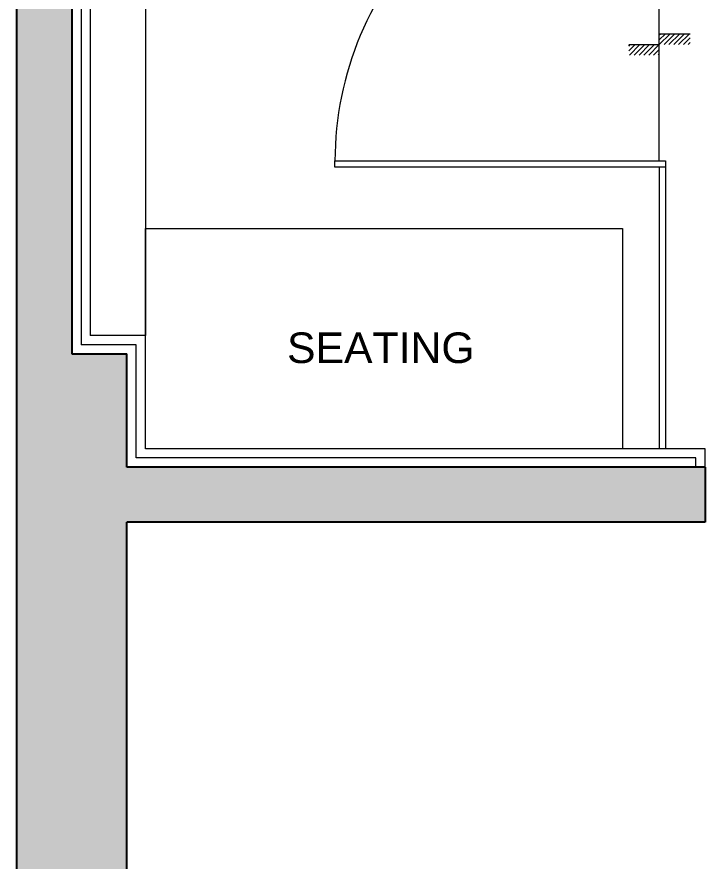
# Model space of a CAD drawing. Header units: inches. Extents: x 211391 to 214260, y -106888 to -102532.
# Drawn here: x 213399.9 to 213456.1, y -104037.2 to -103968.3 of the extents above; entities that cross this region are included whole.
import ezdxf

# ---------------------------------------------------------------- set-up
doc = ezdxf.new("R2010")
doc.units = ezdxf.units.IN
doc.header["$MEASUREMENT"] = 0
doc.layers.get('0').update_dxf_attribs({"color": 4})
for name, color, linetype, lineweight in [('DROP', 1, 'Continuous', 5), ('GLASS', 4, 'Continuous', 18), ('HATCH', 251, 'Continuous', 13), ('STONE', 1, 'Continuous', 18), ('TEXT', 3, 'Continuous', 9), ('WALL', 5, 'Continuous', 25)]:
    doc.layers.add(name, color=color, linetype=linetype, lineweight=lineweight)
doc.styles.add('style5', font='arial.ttf', dxfattribs={"height": 9})

# ---------------------------------------------------------------- blocks, each defined once
blk = doc.blocks.new('*X6')
at = {"color": 0}
for p, q in [((0, 0), (6, 6)), ((0, 2.65), (3.35, 6)), ((0, 5.3), (0.7, 6)), ((2.65, 0), (8.65, 6)), ((5.3, 0), (11.3, 6)), ((7.95, 0), (13.95, 6)), ((10.61, 0), (16.61, 6)), ((-16.76, -3.5), (-13.26, 0)), ((-16.76, -0.85), (-15.91, 0)), ((-16.42, -5.81), (-10.61, 0)), ((-13.76, -5.81), (-7.95, 0)), ((-11.11, -5.81), (-5.3, 0)), ((-8.46, -5.81), (-2.65, 0)), ((-5.81, -5.81), (0, 0)), ((13.26, 0), (17.04, 3.78)), ((15.91, 0), (17.04, 1.13)), ((-3.16, -5.81), (0, -2.65)), ((-0.51, -5.81), (0, -5.3))]:
    blk.add_line(p, q, dxfattribs=at)
blk = doc.blocks.new('4 UQ46U')
at = {"layer": 'DROP', "lineweight": 5}
blk.add_lwpolyline([(67308.827, -52969.15), (67308.827, -52972.456), (67307.643, -52972.456), (67307.643, -52975.818)], dxfattribs=at)
at = {"layer": 'DROP', "lineweight": 5, "extrusion": (0, 0, -1), "xscale": 0.1972594911858323, "yscale": 0.1972594911858323, "zscale": -0.1972594911858323, "rotation": 270}
blk.add_blockref('*X6', (-67308.827, -52972.456), dxfattribs=at)

msp = doc.modelspace()

# ---------------------------------------------------------------- hatches: boundary and pattern name
at = {"layer": 'HATCH', "ltscale": 15}
h = msp.add_hatch(color=256, dxfattribs=at)
h.dxf.hatch_style = 1
h.paths.add_polyline_path([(213456.138, -104009.541), (213456.138, -104005.041), (213408.888, -104005.041), (213408.888, -103995.798), (213404.388, -103995.798), (213404.388, -103921.41), (213408.888, -103921.41), (213408.888, -103912.041), (213399.888, -103912.041), (213399.888, -104107.041), (213408.888, -104107.041), (213408.888, -104009.541)])

# ---------------------------------------------------------------- linework, layer by layer
at = {"layer": 'DROP', "ltscale": 20}
msp.add_line((213452.388, -103980.039), (213452.393, -103953.534), dxfattribs=at)
at = {"layer": 'GLASS', "ltscale": 20}
for p, q in [((213452.888, -103980.039), (213452.888, -104003.541)), ((213452.388, -103980.539), (213452.388, -104003.541))]:
    msp.add_line(p, q, dxfattribs=at)
at = {"layer": 'GLASS', "ltscale": 10}
msp.add_lwpolyline([(213425.888, -103980.539), (213425.888, -103980.039), (213452.888, -103980.039), (213452.888, -103980.539)], close=True, dxfattribs=at)
msp.add_arc((213452.393, -103980.039), 26.505, 88.92908, 180, dxfattribs=at)
at = {"layer": 'STONE'}
for p, q in [((213405.138, -103922.16), (213405.138, -103995.048)), ((213405.888, -103922.91), (213405.888, -103994.298)), ((213410.388, -103922.91), (213410.388, -103994.298)), ((213410.388, -103994.298), (213405.888, -103994.298)), ((213410.388, -104003.541), (213410.388, -103994.298)), ((213409.638, -103995.048), (213405.138, -103995.048)), ((213409.638, -104004.291), (213409.638, -103995.048)), ((213456.138, -104003.541), (213410.388, -104003.541)), ((213456.138, -104005.041), (213456.138, -104003.541)), ((213455.388, -104004.291), (213409.638, -104004.291)), ((213455.388, -104005.041), (213455.388, -104004.291))]:
    msp.add_line(p, q, dxfattribs=at)
msp.add_lwpolyline([(213410.388, -103985.541), (213449.388, -103985.541), (213449.388, -104003.541), (213410.388, -104003.541)], close=True, dxfattribs=at)
at = {"layer": 'WALL', "ltscale": 20}
for p, q in [((213399.888, -104107.041), (213399.888, -103912.041)), ((213408.888, -104005.041), (213408.888, -103995.798)), ((213456.138, -104005.041), (213408.888, -104005.041)), ((213456.138, -104005.041), (213456.138, -104009.541)), ((213456.138, -104009.541), (213408.888, -104009.541)), ((213408.888, -104107.041), (213408.888, -104009.541))]:
    msp.add_line(p, q, dxfattribs=at)
at = {"layer": 'WALL', "ltscale": 25}
for p, q in [((213404.388, -103921.41), (213404.388, -103995.798)), ((213404.388, -103995.798), (213408.888, -103995.798))]:
    msp.add_line(p, q, dxfattribs=at)

# ---------------------------------------------------------------- block references
at = {"layer": 'DROP', "ltscale": 20, "xscale": -0.7535655759087224, "yscale": 0.7535655759087224, "zscale": 0.7535655759087191, "rotation": 90}
msp.add_blockref('4 UQ46U', (173534.171, -53248.917), dxfattribs=at)

# ---------------------------------------------------------------- texts
at = {"layer": 'TEXT', "insert": (213429.632, -103996.581), "char_height": 2.5, "width": 19.60533, "attachment_point": 8, "style": 'style5'}
msp.add_mtext('\\A1;SEATING', dxfattribs=at)

doc.saveas('drawing.dxf')
